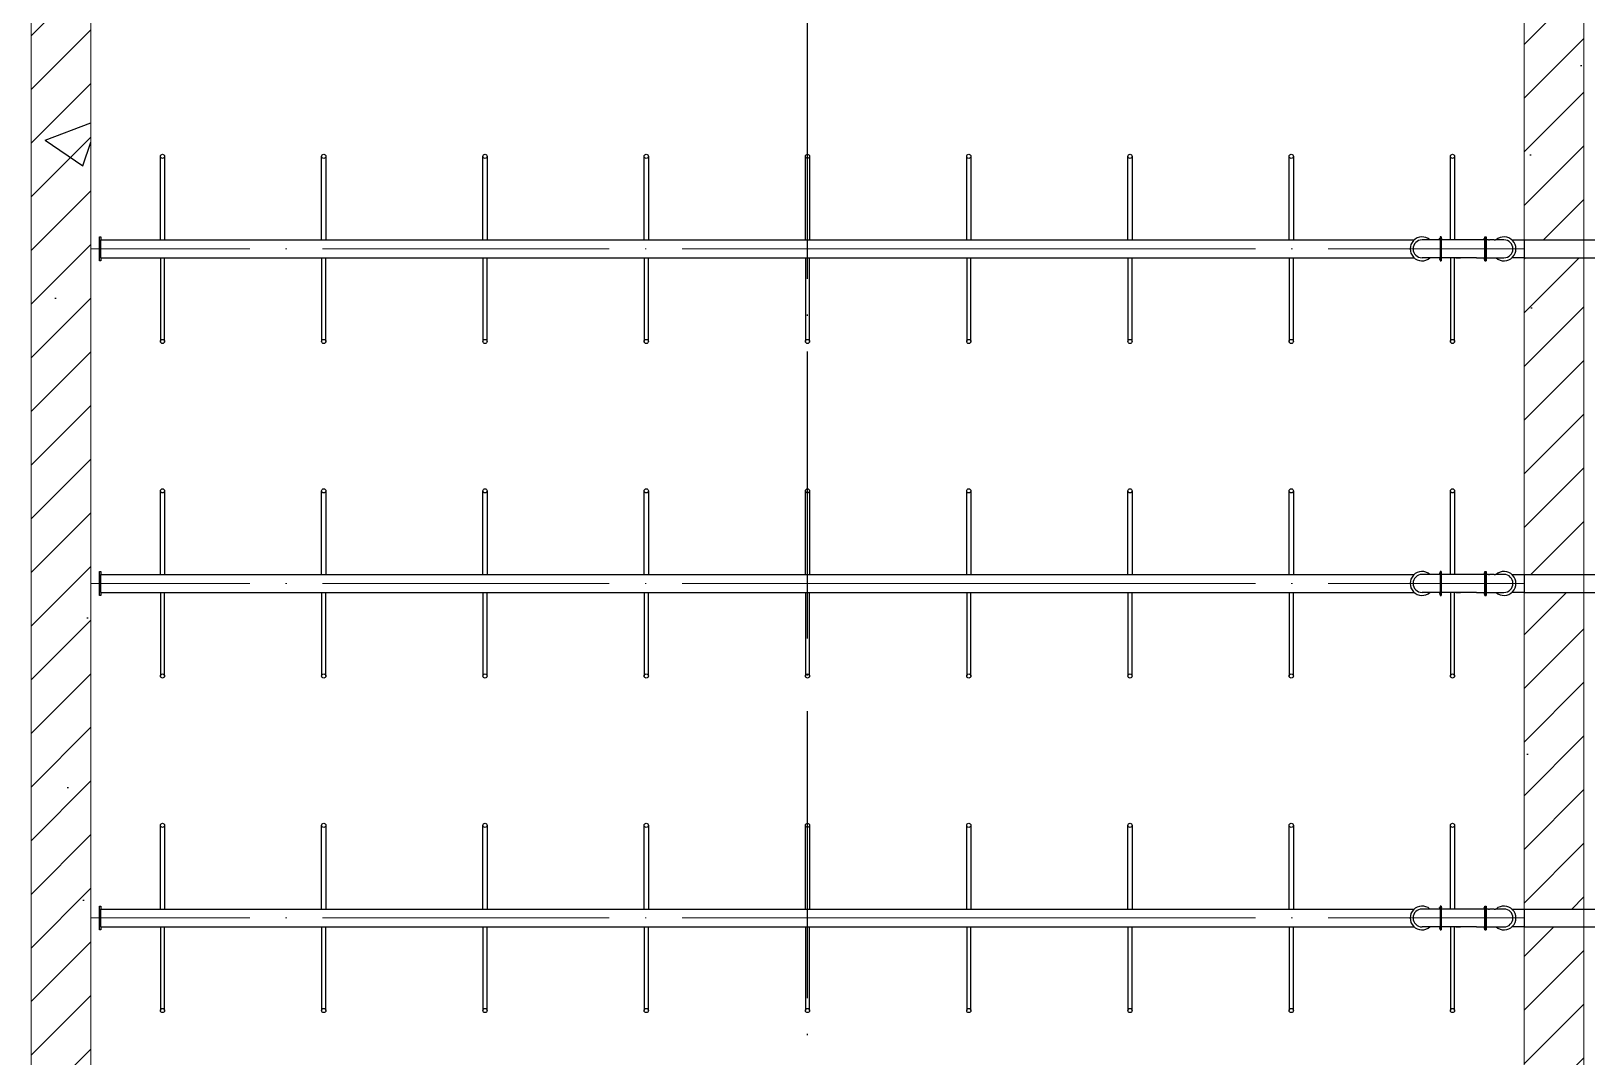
# Model space of a CAD drawing. Header units: millimetres. Extents: x 279 to 2876, y -494 to 1800.
# Drawn here: x 865.6 to 995.8, y 247.8 to 333.7 of the extents above; entities that cross this region are included whole.
import ezdxf

# ---------------------------------------------------------------- set-up
doc = ezdxf.new("R2010")
doc.units = ezdxf.units.MM
doc.linetypes.add('ACAD_ISO04W100', pattern=[30, 24, -3, 0, -3])
doc.layers.add('图层1', color=1, linetype='Continuous', lineweight=25, plot=False)
doc.layers.add('图层2', color=5, linetype='Continuous', lineweight=25, plot=False)
doc.layers.add('图层3', color=2, linetype='Continuous')
pattern_1 = [(45, (155.4213, -677.7282), (-2.245064, 2.245064), [])]

msp = doc.modelspace()

# ---------------------------------------------------------------- hatches: boundary and pattern name
at = {"layer": '图层3'}
h = msp.add_hatch(dxfattribs=at)
h.set_pattern_fill('ANSI31', color=256, style=0)
h.set_pattern_definition(pattern_1)
h.paths.add_polyline_path([(870.56581, 402.43685), (870.56581, 412.43685), (929.06581, 412.43685), (929.06581, 417.43685), (865.56581, 417.43685), (865.56581, 412.43685), (865.56581, 402.43685), (865.56581, 157.43685), (878.56581, 157.43685), (878.56581, 162.43685), (870.56581, 162.43685)])
h.paths.add_polyline_path([(882.56581, 162.43685), (882.56581, 157.43685), (929.06581, 157.43685), (929.06581, 162.43685)])
h.paths.add_polyline_path([(978.56581, 157.43685), (978.56581, 162.43685), (932.06581, 162.43685), (932.06581, 157.43685)])
h.paths.add_polyline_path([(995.56581, 172.43685), (995.56581, 174.68685), (990.56581, 174.68685), (990.56581, 162.43685), (982.56581, 162.43685), (982.56581, 157.43685), (995.56581, 157.43685), (995.56581, 162.43685)])
h.paths.add_polyline_path([(995.56581, 202.68685), (990.56581, 202.68685), (990.56581, 176.18685), (995.56581, 176.18685)])
h.paths.add_polyline_path([(995.56581, 230.68685), (990.56581, 230.68685), (990.56581, 204.18685), (995.56581, 204.18685)])
h.paths.add_polyline_path([(990.56581, 412.43685), (990.56581, 407.43685), (990.56581, 402.43685), (990.56581, 400.18685), (995.56581, 400.18685), (995.56581, 417.43685), (932.06581, 417.43685), (932.06581, 412.43685)])
h.paths.add_polyline_path([(995.56581, 398.68685), (990.56581, 398.68685), (990.56581, 372.18685), (995.56581, 372.18685)])
h.paths.add_polyline_path([(995.56581, 370.68685), (990.56581, 370.68685), (990.56581, 344.18685), (995.56581, 344.18685)])
h.paths.add_polyline_path([(995.56581, 342.68685), (990.56581, 342.68685), (990.56581, 316.18685), (995.56581, 316.18685)])
h.paths.add_polyline_path([(995.56581, 314.68685), (990.56581, 314.68685), (990.56581, 288.18685), (995.56581, 288.18685)])
h.paths.add_polyline_path([(995.56581, 258.68685), (990.56581, 258.68685), (990.56581, 232.18685), (995.56581, 232.18685)])
h = msp.add_hatch(dxfattribs=at)
h.set_pattern_fill('AR-CONC', color=256, scale=0.25, style=0)
h.set_pattern_definition([(50, (155.42, -677.73), (45.5462, -3.9848), [4.7625, -52.3875]), (355, (155.42, -677.73), (-8.8107, 47.7642), [3.81, -41.91]), (100.451, (159.217, -678.06), (36.7356, 43.7792), [4.0475, -44.5225]), (46.184, (155.42, -665.03), (67.7698, -10.5106), [7.1437, -78.5812]), (96.6356, (161.07, -665.904), (59.351, 61.8564), [6.0713, -66.7837]), (351.184, (155.42, -665.03), (59.351, 61.8563), [5.715, -62.865]), (21, (161.77, -668.203), (37.9037, -25.5664), [4.7625, -52.3875]), (326, (161.77, -668.203), (15.4505, 46.047), [3.81, -41.91]), (71.4514, (164.93, -670.334), (53.3541, 20.4807), [4.0475, -44.5225]), (37.5, (155.421, -677.728), (0.77215, 21.13876), [0, -41.402, 0, -42.545, 0, -42.06875]), (7.5, (155.421, -677.728), (16.7049, 25.04514), [0, -24.257, 0, -40.4495, 0, -16.03375]), (327.5, (141.26, -677.728), (33.89765, -1.43219), [0, -15.875, 0, -49.53, 0, -65.7225]), (317.5, (134.91, -677.728), (37.0323, 6.3566), [0, -20.6375, 0, -32.893, 0, -46.6725])])
h.paths.add_polyline_path([(870.56581, 402.43685), (870.56581, 412.43685), (929.06581, 412.43685), (929.06581, 417.43685), (865.56581, 417.43685), (865.56581, 412.43685), (865.56581, 402.43685), (865.56581, 157.43685), (878.56581, 157.43685), (878.56581, 162.43685), (870.56581, 162.43685)])
h.paths.add_polyline_path([(929.06581, 162.43685), (882.56581, 162.43685), (882.56581, 157.43685), (929.06581, 157.43685)])
h.paths.add_polyline_path([(978.56581, 157.43685), (978.56581, 162.43685), (932.06581, 162.43685), (932.06581, 157.43685)])
h.paths.add_polyline_path([(995.56581, 162.43685), (995.56581, 172.43685), (995.56581, 174.68685), (990.56581, 174.68685), (990.56581, 162.43685), (982.56581, 162.43685), (982.56581, 157.43685), (995.56581, 157.43685)])
h.paths.add_polyline_path([(995.56581, 202.68685), (990.56581, 202.68685), (990.56581, 176.18685), (995.56581, 176.18685)])
h.paths.add_polyline_path([(995.56581, 230.68685), (990.56581, 230.68685), (990.56581, 204.18685), (995.56581, 204.18685)])
h.paths.add_polyline_path([(995.56581, 258.68685), (990.56581, 258.68685), (990.56581, 232.18685), (995.56581, 232.18685)])
h.paths.add_polyline_path([(990.56581, 412.43685), (990.56581, 407.43685), (990.56581, 402.43685), (990.56581, 400.18685), (995.56581, 400.18685), (995.56581, 417.43685), (932.06581, 417.43685), (932.06581, 412.43685)])
h.paths.add_polyline_path([(990.56581, 372.18685), (995.56581, 372.18685), (995.56581, 398.68685), (990.56581, 398.68685)])
h.paths.add_polyline_path([(990.56581, 344.18685), (995.56581, 344.18685), (995.56581, 370.68685), (990.56581, 370.68685)])
h.paths.add_polyline_path([(990.56581, 316.18685), (995.56581, 316.18685), (995.56581, 342.68685), (990.56581, 342.68685)])
h.paths.add_polyline_path([(990.56581, 288.18685), (995.56581, 288.18685), (995.56581, 314.68685), (990.56581, 314.68685)])
h.paths.add_polyline_path([(990.56581, 260.18685), (995.56581, 260.18685), (995.56581, 286.68685), (990.56581, 286.68685)])
h = msp.add_hatch(dxfattribs=at)
h.set_pattern_fill('ANSI31', color=256, style=0)
h.set_pattern_definition(pattern_1)
h.paths.add_polyline_path([(995.56581, 286.68685), (990.56581, 286.68685), (990.56581, 260.18685), (995.56581, 260.18685)])

# ---------------------------------------------------------------- linework, layer by layer
at = {"lineweight": 0}
for p, q in [((995.56581, 167.43685), (995.56581, 417.43685)), ((995.56581, 167.43685), (995.56581, 417.43685)), ((865.56581, 157.43685), (865.56581, 407.43685)), ((870.56581, 402.43685), (870.56581, 162.43685)), ((990.56581, 162.43685), (990.56581, 402.43685))]:
    msp.add_line(p, q, dxfattribs=at)
at = {"linetype": 'ACAD_ISO04W100'}
msp.add_line((930.56581, 162.43685), (930.56581, 412.43685), dxfattribs=at)
at = {"linetype": 'ACAD_ISO04W100', "lineweight": 0}
for p, q in [((944.06581, 315.43685), (870.56581, 315.43685)), ((944.06581, 315.43685), (990.56581, 315.43685)), ((944.06581, 287.43685), (870.56581, 287.43685)), ((944.06581, 287.43685), (990.56581, 287.43685)), ((944.06581, 259.43685), (870.56581, 259.43685)), ((944.06581, 259.43685), (990.56581, 259.43685))]:
    msp.add_line(p, q, dxfattribs=at)
at = {"layer": '图层1'}
for p, q in [((986.56581, 316.18685), (982.01857, 316.18685)), ((983.47548, 316.28685), (983.47548, 316.30685)), ((983.47548, 316.30685), (983.50048, 316.30685)), ((983.50048, 316.28685), (983.47548, 316.28685)), ((983.50048, 316.30685), (983.50048, 316.32685)), ((983.50048, 316.32685), (983.51048, 316.32685)), ((983.50048, 316.30685), (983.50048, 316.28685)), ((983.50048, 316.28685), (983.50048, 316.26685)), ((983.50048, 316.26685), (983.51048, 316.26685)), ((983.51048, 316.32685), (983.51048, 316.30685)), ((983.51048, 316.30685), (983.52548, 316.30685)), ((983.51048, 316.28685), (983.51048, 316.30685)), ((983.52548, 316.28685), (983.51048, 316.28685)), ((983.51048, 316.26685), (983.51048, 316.28685)), ((983.62548, 316.43685), (983.52548, 316.43685)), ((983.52548, 316.43685), (983.52548, 314.72814)), ((983.52548, 316.43685), (983.52548, 314.43545)), ((983.52548, 316.43685), (983.62548, 316.43685)), ((983.52548, 316.28685), (983.52548, 316.18685)), ((983.62548, 316.28685), (983.62548, 316.43685)), ((983.62548, 316.43685), (983.62548, 314.43545)), ((983.62548, 316.30685), (983.64548, 316.30685)), ((983.62548, 316.18685), (983.62548, 316.28685)), ((983.64548, 316.28685), (983.62548, 316.28685)), ((983.62548, 314.43685), (983.62548, 316.18685)), ((983.64548, 316.30685), (983.64548, 316.28685)), ((986.96581, 316.18685), (986.56581, 316.18685)), ((987.56581, 316.18685), (986.96581, 316.18685)), ((987.22092, 316.28685), (987.22092, 316.30685)), ((987.22092, 316.30685), (987.24592, 316.30685)), ((987.24592, 316.28685), (987.22092, 316.28685)), ((987.24592, 316.30685), (987.24592, 316.32685)), ((987.24592, 316.32685), (987.25592, 316.32685)), ((987.24592, 316.30685), (987.24592, 316.28685)), ((987.24592, 316.28685), (987.24592, 316.26685)), ((987.24592, 316.26685), (987.25592, 316.26685)), ((987.25592, 316.32685), (987.25592, 316.30685)), ((987.25592, 316.30685), (987.27092, 316.30685)), ((987.25592, 316.28685), (987.25592, 316.30685)), ((987.27092, 316.28685), (987.25592, 316.28685)), ((987.25592, 316.26685), (987.25592, 316.28685)), ((987.27092, 316.18685), (987.27092, 316.43685)), ((987.27092, 316.43685), (987.37092, 316.43685)), ((987.27092, 316.43685), (987.27092, 314.43545)), ((987.27092, 316.43685), (987.37092, 316.43685)), ((987.27092, 316.28685), (987.27092, 316.18685)), ((987.27092, 314.43685), (987.27092, 316.18685)), ((987.37092, 316.43685), (987.37092, 316.18685)), ((987.37092, 316.43685), (987.37092, 314.43545)), ((987.37092, 316.30685), (987.39092, 316.30685)), ((987.39092, 316.28685), (987.37092, 316.28685)), ((987.37092, 314.68685), (987.37092, 316.18685)), ((987.39092, 316.30685), (987.39092, 316.28685)), ((987.56581, 316.18685), (987.66581, 316.18685)), ((988.06581, 316.18685), (987.66581, 316.18685)), ((988.06581, 316.18685), (988.16581, 316.18685)), ((988.87599, 316.18685), (988.16581, 316.18685)), ((989.53743, 316.18685), (989.56581, 316.18685)), ((989.56581, 316.18685), (990.56581, 316.18685)), ((990.56581, 316.18685), (990.56581, 314.68685)), ((986.56581, 314.68685), (982.01857, 314.68685)), ((983.50048, 314.58545), (983.47548, 314.58545)), ((983.47548, 314.58545), (983.47548, 314.56545)), ((983.47548, 314.56545), (983.50048, 314.56545)), ((983.50048, 314.58545), (983.50048, 314.60545)), ((983.50048, 314.60545), (983.51048, 314.60545)), ((983.50048, 314.56545), (983.50048, 314.58545)), ((983.50048, 314.56545), (983.50048, 314.54545)), ((983.50048, 314.54545), (983.51048, 314.54545)), ((983.51048, 314.60545), (983.51048, 314.58545)), ((983.52548, 314.58545), (983.51048, 314.58545)), ((983.51048, 314.58545), (983.51048, 314.56545)), ((983.51048, 314.56545), (983.52548, 314.56545)), ((983.51048, 314.54545), (983.51048, 314.56545)), ((983.52548, 314.72814), (983.52548, 314.68685)), ((983.52548, 314.68685), (983.52548, 314.43685)), ((983.52548, 314.43685), (983.62548, 314.43685)), ((983.52548, 314.43545), (983.62548, 314.43545)), ((983.64548, 314.58545), (983.62548, 314.58545)), ((983.62548, 314.56545), (983.64548, 314.56545)), ((983.64548, 314.56545), (983.64548, 314.58545)), ((986.56581, 314.68685), (986.96581, 314.68685)), ((986.96581, 314.68685), (987.56581, 314.68685)), ((987.24592, 314.58545), (987.22092, 314.58545)), ((987.22092, 314.58545), (987.22092, 314.56545)), ((987.22092, 314.56545), (987.24592, 314.56545)), ((987.24592, 314.58545), (987.24592, 314.60545)), ((987.24592, 314.60545), (987.25592, 314.60545)), ((987.24592, 314.56545), (987.24592, 314.58545)), ((987.24592, 314.56545), (987.24592, 314.54545)), ((987.24592, 314.54545), (987.25592, 314.54545)), ((987.25592, 314.60545), (987.25592, 314.58545)), ((987.27092, 314.58545), (987.25592, 314.58545)), ((987.25592, 314.58545), (987.25592, 314.56545)), ((987.25592, 314.56545), (987.27092, 314.56545)), ((987.25592, 314.54545), (987.25592, 314.56545)), ((987.27092, 314.68685), (987.27092, 314.43685)), ((987.37092, 314.43685), (987.27092, 314.43685)), ((987.27092, 314.43685), (987.37092, 314.43685)), ((987.27092, 314.43545), (987.37092, 314.43545)), ((987.37092, 314.68685), (987.37092, 314.43685)), ((987.37092, 314.43685), (987.37092, 314.68685)), ((987.39092, 314.58545), (987.37092, 314.58545)), ((987.37092, 314.56545), (987.39092, 314.56545)), ((987.39092, 314.56545), (987.39092, 314.58545)), ((987.56581, 314.68685), (987.66581, 314.68685)), ((987.66581, 314.68685), (988.06581, 314.68685)), ((988.06581, 314.68685), (988.16581, 314.68685)), ((988.16581, 314.68685), (988.86581, 314.68685)), ((989.56581, 314.68685), (989.53743, 314.68685)), ((990.56581, 314.68685), (989.56581, 314.68685)), ((986.56581, 288.18685), (982.01857, 288.18685)), ((983.47548, 288.28685), (983.47548, 288.30685)), ((983.47548, 288.30685), (983.50048, 288.30685)), ((983.50048, 288.28685), (983.47548, 288.28685)), ((983.50048, 288.30685), (983.50048, 288.32685)), ((983.50048, 288.32685), (983.51048, 288.32685)), ((983.50048, 288.30685), (983.50048, 288.28685)), ((983.50048, 288.28685), (983.50048, 288.26685)), ((983.50048, 288.26685), (983.51048, 288.26685)), ((983.51048, 288.32685), (983.51048, 288.30685)), ((983.51048, 288.30685), (983.52548, 288.30685)), ((983.51048, 288.28685), (983.51048, 288.30685)), ((983.52548, 288.28685), (983.51048, 288.28685)), ((983.51048, 288.26685), (983.51048, 288.28685)), ((983.62548, 288.43685), (983.52548, 288.43685)), ((983.52548, 288.43685), (983.52548, 286.72814)), ((983.52548, 288.43685), (983.52548, 286.43545)), ((983.52548, 288.43685), (983.62548, 288.43685)), ((983.52548, 288.28685), (983.52548, 288.18685)), ((983.62548, 288.28685), (983.62548, 288.43685)), ((983.62548, 288.43685), (983.62548, 286.43545)), ((983.62548, 288.30685), (983.64548, 288.30685)), ((983.62548, 288.18685), (983.62548, 288.28685)), ((983.64548, 288.28685), (983.62548, 288.28685)), ((983.62548, 286.43685), (983.62548, 288.18685)), ((983.64548, 288.30685), (983.64548, 288.28685)), ((986.96581, 288.18685), (986.56581, 288.18685)), ((987.56581, 288.18685), (986.96581, 288.18685)), ((987.22092, 288.28685), (987.22092, 288.30685)), ((987.22092, 288.30685), (987.24592, 288.30685)), ((987.24592, 288.28685), (987.22092, 288.28685)), ((987.24592, 288.30685), (987.24592, 288.32685)), ((987.24592, 288.32685), (987.25592, 288.32685)), ((987.24592, 288.30685), (987.24592, 288.28685)), ((987.24592, 288.28685), (987.24592, 288.26685)), ((987.24592, 288.26685), (987.25592, 288.26685)), ((987.25592, 288.32685), (987.25592, 288.30685)), ((987.25592, 288.30685), (987.27092, 288.30685)), ((987.25592, 288.28685), (987.25592, 288.30685)), ((987.27092, 288.28685), (987.25592, 288.28685)), ((987.25592, 288.26685), (987.25592, 288.28685)), ((987.27092, 288.18685), (987.27092, 288.43685)), ((987.27092, 288.43685), (987.37092, 288.43685)), ((987.27092, 288.43685), (987.27092, 286.43545)), ((987.27092, 288.43685), (987.37092, 288.43685)), ((987.27092, 288.28685), (987.27092, 288.18685)), ((987.27092, 286.43685), (987.27092, 288.18685)), ((987.37092, 288.43685), (987.37092, 288.18685)), ((987.37092, 288.43685), (987.37092, 286.43545)), ((987.37092, 288.30685), (987.39092, 288.30685)), ((987.39092, 288.28685), (987.37092, 288.28685)), ((987.37092, 286.68685), (987.37092, 288.18685)), ((987.39092, 288.30685), (987.39092, 288.28685)), ((987.56581, 288.18685), (987.66581, 288.18685)), ((988.06581, 288.18685), (987.66581, 288.18685)), ((988.06581, 288.18685), (988.16581, 288.18685)), ((988.87599, 288.18685), (988.16581, 288.18685)), ((989.53743, 288.18685), (989.56581, 288.18685)), ((989.56581, 288.18685), (990.56581, 288.18685)), ((990.56581, 288.18685), (990.56581, 286.68685)), ((986.56581, 286.68685), (982.01857, 286.68685)), ((983.50048, 286.58545), (983.47548, 286.58545)), ((983.47548, 286.58545), (983.47548, 286.56545)), ((983.47548, 286.56545), (983.50048, 286.56545)), ((983.50048, 286.58545), (983.50048, 286.60545)), ((983.50048, 286.60545), (983.51048, 286.60545)), ((983.50048, 286.56545), (983.50048, 286.58545)), ((983.50048, 286.56545), (983.50048, 286.54545)), ((983.51048, 286.60545), (983.51048, 286.58545)), ((983.52548, 286.58545), (983.51048, 286.58545)), ((983.51048, 286.58545), (983.51048, 286.56545)), ((983.51048, 286.56545), (983.52548, 286.56545)), ((983.51048, 286.54545), (983.51048, 286.56545)), ((983.52548, 286.72814), (983.52548, 286.68685)), ((983.52548, 286.68685), (983.52548, 286.43685)), ((983.64548, 286.58545), (983.62548, 286.58545)), ((983.62548, 286.56545), (983.64548, 286.56545)), ((983.64548, 286.56545), (983.64548, 286.58545)), ((986.56581, 286.68685), (986.96581, 286.68685)), ((986.96581, 286.68685), (987.56581, 286.68685)), ((987.24592, 286.58545), (987.22092, 286.58545)), ((987.22092, 286.58545), (987.22092, 286.56545)), ((987.22092, 286.56545), (987.24592, 286.56545)), ((987.24592, 286.58545), (987.24592, 286.60545)), ((987.24592, 286.60545), (987.25592, 286.60545)), ((987.24592, 286.56545), (987.24592, 286.58545)), ((987.24592, 286.56545), (987.24592, 286.54545)), ((987.25592, 286.60545), (987.25592, 286.58545)), ((987.27092, 286.58545), (987.25592, 286.58545)), ((987.25592, 286.58545), (987.25592, 286.56545)), ((987.25592, 286.56545), (987.27092, 286.56545)), ((987.25592, 286.54545), (987.25592, 286.56545)), ((987.27092, 286.68685), (987.27092, 286.43685)), ((987.37092, 286.68685), (987.37092, 286.43685)), ((987.37092, 286.43685), (987.37092, 286.68685)), ((987.39092, 286.58545), (987.37092, 286.58545)), ((987.37092, 286.56545), (987.39092, 286.56545)), ((987.39092, 286.56545), (987.39092, 286.58545)), ((987.56581, 286.68685), (987.66581, 286.68685)), ((987.66581, 286.68685), (988.06581, 286.68685)), ((988.06581, 286.68685), (988.16581, 286.68685)), ((988.16581, 286.68685), (988.86581, 286.68685)), ((989.56581, 286.68685), (989.53743, 286.68685)), ((990.56581, 286.68685), (989.56581, 286.68685)), ((983.50048, 286.54545), (983.51048, 286.54545)), ((983.52548, 286.43685), (983.62548, 286.43685)), ((983.52548, 286.43545), (983.62548, 286.43545)), ((987.24592, 286.54545), (987.25592, 286.54545)), ((987.37092, 286.43685), (987.27092, 286.43685)), ((987.27092, 286.43685), (987.37092, 286.43685)), ((987.27092, 286.43545), (987.37092, 286.43545)), ((986.56581, 260.18685), (982.01857, 260.18685)), ((983.47548, 260.28685), (983.47548, 260.30685)), ((983.47548, 260.30685), (983.50048, 260.30685)), ((983.50048, 260.28685), (983.47548, 260.28685)), ((983.50048, 260.30685), (983.50048, 260.32685)), ((983.50048, 260.32685), (983.51048, 260.32685)), ((983.50048, 260.30685), (983.50048, 260.28685)), ((983.50048, 260.28685), (983.50048, 260.26685)), ((983.50048, 260.26685), (983.51048, 260.26685)), ((983.51048, 260.32685), (983.51048, 260.30685)), ((983.51048, 260.30685), (983.52548, 260.30685)), ((983.51048, 260.28685), (983.51048, 260.30685)), ((983.52548, 260.28685), (983.51048, 260.28685)), ((983.51048, 260.26685), (983.51048, 260.28685)), ((983.62548, 260.43685), (983.52548, 260.43685)), ((983.52548, 260.43685), (983.52548, 258.72814)), ((983.52548, 260.43685), (983.52548, 258.43545)), ((983.52548, 260.43685), (983.62548, 260.43685)), ((983.52548, 260.28685), (983.52548, 260.18685)), ((983.62548, 260.28685), (983.62548, 260.43685)), ((983.62548, 260.43685), (983.62548, 258.43545)), ((983.62548, 260.30685), (983.64548, 260.30685)), ((983.62548, 260.18685), (983.62548, 260.28685)), ((983.64548, 260.28685), (983.62548, 260.28685)), ((983.62548, 258.43685), (983.62548, 260.18685)), ((983.64548, 260.30685), (983.64548, 260.28685)), ((986.96581, 260.18685), (986.56581, 260.18685)), ((987.56581, 260.18685), (986.96581, 260.18685)), ((987.22092, 260.28685), (987.22092, 260.30685)), ((987.22092, 260.30685), (987.24592, 260.30685)), ((987.24592, 260.28685), (987.22092, 260.28685)), ((987.24592, 260.30685), (987.24592, 260.32685)), ((987.24592, 260.32685), (987.25592, 260.32685)), ((987.24592, 260.30685), (987.24592, 260.28685)), ((987.24592, 260.28685), (987.24592, 260.26685)), ((987.24592, 260.26685), (987.25592, 260.26685)), ((987.25592, 260.32685), (987.25592, 260.30685)), ((987.25592, 260.30685), (987.27092, 260.30685)), ((987.25592, 260.28685), (987.25592, 260.30685)), ((987.27092, 260.28685), (987.25592, 260.28685)), ((987.25592, 260.26685), (987.25592, 260.28685)), ((987.27092, 260.18685), (987.27092, 260.43685)), ((987.27092, 260.43685), (987.37092, 260.43685)), ((987.27092, 260.43685), (987.27092, 258.43545)), ((987.27092, 260.43685), (987.37092, 260.43685)), ((987.27092, 260.28685), (987.27092, 260.18685)), ((987.27092, 258.43685), (987.27092, 260.18685)), ((987.37092, 260.43685), (987.37092, 260.18685)), ((987.37092, 260.43685), (987.37092, 258.43545)), ((987.37092, 260.30685), (987.39092, 260.30685)), ((987.39092, 260.28685), (987.37092, 260.28685)), ((987.37092, 258.68685), (987.37092, 260.18685)), ((987.39092, 260.30685), (987.39092, 260.28685)), ((987.56581, 260.18685), (987.66581, 260.18685)), ((988.06581, 260.18685), (987.66581, 260.18685)), ((988.06581, 260.18685), (988.16581, 260.18685)), ((988.87599, 260.18685), (988.16581, 260.18685)), ((989.53743, 260.18685), (989.56581, 260.18685)), ((989.56581, 260.18685), (990.56581, 260.18685)), ((990.56581, 260.18685), (990.56581, 258.68685)), ((986.56581, 258.68685), (982.01857, 258.68685)), ((983.50048, 258.58545), (983.47548, 258.58545)), ((983.47548, 258.58545), (983.47548, 258.56545)), ((983.47548, 258.56545), (983.50048, 258.56545)), ((983.50048, 258.58545), (983.50048, 258.60545)), ((983.50048, 258.60545), (983.51048, 258.60545)), ((983.50048, 258.56545), (983.50048, 258.58545)), ((983.50048, 258.56545), (983.50048, 258.54545)), ((983.50048, 258.54545), (983.51048, 258.54545)), ((983.51048, 258.60545), (983.51048, 258.58545)), ((983.52548, 258.58545), (983.51048, 258.58545)), ((983.51048, 258.58545), (983.51048, 258.56545)), ((983.51048, 258.56545), (983.52548, 258.56545)), ((983.51048, 258.54545), (983.51048, 258.56545)), ((983.52548, 258.72814), (983.52548, 258.68685)), ((983.52548, 258.68685), (983.52548, 258.43685)), ((983.52548, 258.43685), (983.62548, 258.43685)), ((983.52548, 258.43545), (983.62548, 258.43545)), ((983.64548, 258.58545), (983.62548, 258.58545)), ((983.62548, 258.56545), (983.64548, 258.56545)), ((983.64548, 258.56545), (983.64548, 258.58545)), ((986.56581, 258.68685), (986.96581, 258.68685)), ((986.96581, 258.68685), (987.56581, 258.68685)), ((987.24592, 258.58545), (987.22092, 258.58545)), ((987.22092, 258.58545), (987.22092, 258.56545)), ((987.22092, 258.56545), (987.24592, 258.56545)), ((987.24592, 258.58545), (987.24592, 258.60545)), ((987.24592, 258.60545), (987.25592, 258.60545)), ((987.24592, 258.56545), (987.24592, 258.58545)), ((987.24592, 258.56545), (987.24592, 258.54545)), ((987.24592, 258.54545), (987.25592, 258.54545)), ((987.25592, 258.60545), (987.25592, 258.58545)), ((987.27092, 258.58545), (987.25592, 258.58545)), ((987.25592, 258.58545), (987.25592, 258.56545)), ((987.25592, 258.56545), (987.27092, 258.56545)), ((987.25592, 258.54545), (987.25592, 258.56545)), ((987.27092, 258.68685), (987.27092, 258.43685)), ((987.37092, 258.43685), (987.27092, 258.43685)), ((987.27092, 258.43685), (987.37092, 258.43685)), ((987.27092, 258.43545), (987.37092, 258.43545)), ((987.37092, 258.68685), (987.37092, 258.43685)), ((987.37092, 258.43685), (987.37092, 258.68685)), ((987.39092, 258.58545), (987.37092, 258.58545)), ((987.37092, 258.56545), (987.39092, 258.56545)), ((987.39092, 258.56545), (987.39092, 258.58545)), ((987.56581, 258.68685), (987.66581, 258.68685)), ((987.66581, 258.68685), (988.06581, 258.68685)), ((988.06581, 258.68685), (988.16581, 258.68685)), ((988.16581, 258.68685), (988.86581, 258.68685)), ((989.56581, 258.68685), (989.53743, 258.68685)), ((990.56581, 258.68685), (989.56581, 258.68685))]:
    msp.add_line(p, q, dxfattribs=at)
for centre, radius, start, end in [((982.01857, 315.43685), 1, 48.5903779, 311.4096221), ((982.01857, 315.43685), 0.75, 90, 270), ((988.87599, 315.43685), 1, 228.5903779, 131.4096221), ((988.87599, 315.43685), 0.75, 270, 90), ((982.01857, 287.43685), 1, 48.5903779, 311.4096221), ((982.01857, 287.43685), 0.75, 90, 270), ((988.87599, 287.43685), 1, 228.5903779, 131.4096221), ((988.87599, 287.43685), 0.75, 270, 90), ((982.01857, 259.43685), 1, 48.5903779, 311.4096221), ((982.01857, 259.43685), 0.75, 90, 270), ((988.87599, 259.43685), 1, 228.5903779, 131.4096221), ((988.87599, 259.43685), 0.75, 270, 90)]:
    msp.add_arc(centre, radius, start, end, dxfattribs=at)
at = {"layer": '图层2'}
for p, q in [((876.39081, 316.18685), (876.39081, 323.18685)), ((876.74081, 323.18685), (876.74081, 316.18685)), ((889.89081, 316.18685), (889.89081, 323.18685)), ((890.24081, 323.18685), (890.24081, 316.18685)), ((903.39081, 316.18685), (903.39081, 323.18685)), ((903.74081, 323.18685), (903.74081, 316.18685)), ((916.89081, 316.18685), (916.89081, 323.18685)), ((917.24081, 323.18685), (917.24081, 316.18685)), ((930.39081, 316.18685), (930.39081, 323.18685)), ((930.74081, 323.18685), (930.74081, 316.18685)), ((943.89081, 316.18685), (943.89081, 323.18685)), ((944.24081, 323.18685), (944.24081, 316.18685)), ((957.39081, 316.18685), (957.39081, 323.18685)), ((957.74081, 323.18685), (957.74081, 316.18685)), ((970.89081, 316.18685), (970.89081, 323.18685)), ((971.24081, 323.18685), (971.24081, 316.18685)), ((984.39081, 316.18685), (984.39081, 323.18685)), ((984.74081, 323.18685), (984.74081, 316.18685)), ((871.29081, 316.18685), (871.29081, 316.43685)), ((871.29081, 316.43685), (871.39081, 316.43685)), ((871.29081, 314.43685), (871.29081, 316.18685)), ((871.39081, 316.43685), (871.39081, 316.18685)), ((871.39081, 314.68685), (871.39081, 316.18685)), ((871.39081, 316.18685), (981.35713, 316.18685)), ((990.56581, 316.18685), (996.56586, 316.18685)), ((871.39081, 314.43685), (871.29081, 314.43685)), ((871.39081, 314.68685), (871.39081, 314.43685)), ((871.39081, 314.68685), (981.35713, 314.68685)), ((876.39081, 314.68685), (876.39081, 307.68685)), ((876.74081, 307.68685), (876.74081, 314.68685)), ((889.89081, 314.68685), (889.89081, 307.68685)), ((890.24081, 307.68685), (890.24081, 314.68685)), ((903.39081, 314.68685), (903.39081, 307.68685)), ((903.74081, 307.68685), (903.74081, 314.68685)), ((916.89081, 314.68685), (916.89081, 307.68685)), ((917.24081, 307.68685), (917.24081, 314.68685)), ((930.39081, 314.68685), (930.39081, 307.68685)), ((930.74081, 307.68685), (930.74081, 314.68685)), ((943.89081, 314.68685), (943.89081, 307.68685)), ((944.24081, 307.68685), (944.24081, 314.68685)), ((957.39081, 314.68685), (957.39081, 307.68685)), ((957.74081, 307.68685), (957.74081, 314.68685)), ((970.89081, 314.68685), (970.89081, 307.68685)), ((971.24081, 307.68685), (971.24081, 314.68685)), ((984.39081, 314.68685), (984.39081, 307.68685)), ((984.74081, 307.68685), (984.74081, 314.68685)), ((984.84081, 314.68685), (985.24081, 314.68685)), ((990.56581, 314.68685), (996.56586, 314.68685)), ((876.39081, 288.18685), (876.39081, 295.18685)), ((876.74081, 295.18685), (876.74081, 288.18685)), ((889.89081, 288.18685), (889.89081, 295.18685)), ((890.24081, 295.18685), (890.24081, 288.18685)), ((903.39081, 288.18685), (903.39081, 295.18685)), ((903.74081, 295.18685), (903.74081, 288.18685)), ((916.89081, 288.18685), (916.89081, 295.18685)), ((917.24081, 295.18685), (917.24081, 288.18685)), ((930.39081, 288.18685), (930.39081, 295.18685)), ((930.74081, 295.18685), (930.74081, 288.18685)), ((943.89081, 288.18685), (943.89081, 295.18685)), ((944.24081, 295.18685), (944.24081, 288.18685)), ((957.39081, 288.18685), (957.39081, 295.18685)), ((957.74081, 295.18685), (957.74081, 288.18685)), ((970.89081, 288.18685), (970.89081, 295.18685)), ((970.89081, 288.18685), (970.89081, 295.18685)), ((971.24081, 295.18685), (971.24081, 288.18685)), ((971.24081, 295.18685), (971.24081, 288.18685)), ((984.39081, 288.18685), (984.39081, 295.18685)), ((984.74081, 295.18685), (984.74081, 288.18685)), ((871.29081, 288.18685), (871.29081, 288.43685)), ((871.29081, 288.43685), (871.39081, 288.43685)), ((871.29081, 286.43685), (871.29081, 288.18685)), ((871.39081, 288.43685), (871.39081, 288.18685)), ((871.39081, 286.68685), (871.39081, 288.18685)), ((871.39081, 288.18685), (981.35713, 288.18685)), ((990.56581, 288.18685), (996.56586, 288.18685)), ((871.39081, 286.68685), (871.39081, 286.43685)), ((871.39081, 286.68685), (981.35713, 286.68685)), ((876.39081, 286.68685), (876.39081, 279.68685)), ((876.74081, 279.68685), (876.74081, 286.68685)), ((889.89081, 286.68685), (889.89081, 279.68685)), ((890.24081, 279.68685), (890.24081, 286.68685)), ((903.39081, 286.68685), (903.39081, 279.68685)), ((903.74081, 279.68685), (903.74081, 286.68685)), ((916.89081, 286.68685), (916.89081, 279.68685)), ((917.24081, 279.68685), (917.24081, 286.68685)), ((930.39081, 286.68685), (930.39081, 279.68685)), ((930.74081, 279.68685), (930.74081, 286.68685)), ((943.89081, 286.68685), (943.89081, 279.68685)), ((944.24081, 279.68685), (944.24081, 286.68685)), ((957.39081, 286.68685), (957.39081, 279.68685)), ((957.74081, 279.68685), (957.74081, 286.68685)), ((970.89081, 286.68685), (970.89081, 279.68685)), ((970.89081, 286.68685), (970.89081, 279.68685)), ((971.24081, 279.68685), (971.24081, 286.68685)), ((971.24081, 279.68685), (971.24081, 286.68685)), ((984.39081, 286.68685), (984.39081, 279.68685)), ((984.74081, 279.68685), (984.74081, 286.68685)), ((984.84081, 286.68685), (985.24081, 286.68685)), ((990.56581, 286.68685), (996.56586, 286.68685)), ((871.39081, 286.43685), (871.29081, 286.43685)), ((876.39081, 260.18685), (876.39081, 267.18685)), ((876.74081, 267.18685), (876.74081, 260.18685)), ((889.89081, 260.18685), (889.89081, 267.18685)), ((890.24081, 267.18685), (890.24081, 260.18685)), ((903.39081, 260.18685), (903.39081, 267.18685)), ((903.74081, 267.18685), (903.74081, 260.18685)), ((916.89081, 260.18685), (916.89081, 267.18685)), ((917.24081, 267.18685), (917.24081, 260.18685)), ((930.39081, 260.18685), (930.39081, 267.18685)), ((930.74081, 267.18685), (930.74081, 260.18685)), ((943.89081, 260.18685), (943.89081, 267.18685)), ((944.24081, 267.18685), (944.24081, 260.18685)), ((957.39081, 260.18685), (957.39081, 267.18685)), ((957.74081, 267.18685), (957.74081, 260.18685)), ((970.89081, 260.18685), (970.89081, 267.18685)), ((970.89081, 260.18685), (970.89081, 267.18685)), ((971.24081, 267.18685), (971.24081, 260.18685)), ((971.24081, 267.18685), (971.24081, 260.18685)), ((984.39081, 260.18685), (984.39081, 267.18685)), ((984.74081, 267.18685), (984.74081, 260.18685)), ((871.29081, 260.18685), (871.29081, 260.43685)), ((871.29081, 260.43685), (871.39081, 260.43685)), ((871.29081, 258.43685), (871.29081, 260.18685)), ((871.39081, 260.43685), (871.39081, 260.18685)), ((871.39081, 258.68685), (871.39081, 260.18685)), ((871.39081, 260.18685), (981.35713, 260.18685)), ((990.56581, 260.18685), (996.56586, 260.18685)), ((871.39081, 258.43685), (871.29081, 258.43685)), ((871.39081, 258.68685), (871.39081, 258.43685)), ((871.39081, 258.68685), (981.35713, 258.68685)), ((876.39081, 258.68685), (876.39081, 251.68685)), ((876.74081, 251.68685), (876.74081, 258.68685)), ((889.89081, 258.68685), (889.89081, 251.68685)), ((890.24081, 251.68685), (890.24081, 258.68685)), ((903.39081, 258.68685), (903.39081, 251.68685)), ((903.74081, 251.68685), (903.74081, 258.68685)), ((916.89081, 258.68685), (916.89081, 251.68685)), ((917.24081, 251.68685), (917.24081, 258.68685)), ((930.39081, 258.68685), (930.39081, 251.68685)), ((930.74081, 251.68685), (930.74081, 258.68685)), ((943.89081, 258.68685), (943.89081, 251.68685)), ((944.24081, 251.68685), (944.24081, 258.68685)), ((957.39081, 258.68685), (957.39081, 251.68685)), ((957.74081, 251.68685), (957.74081, 258.68685)), ((970.89081, 258.68685), (970.89081, 251.68685)), ((970.89081, 258.68685), (970.89081, 251.68685)), ((971.24081, 251.68685), (971.24081, 258.68685)), ((971.24081, 251.68685), (971.24081, 258.68685)), ((984.39081, 258.68685), (984.39081, 251.68685)), ((984.74081, 251.68685), (984.74081, 258.68685)), ((984.84081, 258.68685), (985.24081, 258.68685)), ((990.56581, 258.68685), (996.56586, 258.68685))]:
    msp.add_line(p, q, dxfattribs=at)
for centre in [(876.56581, 323.18685), (890.06581, 323.18685), (903.56581, 323.18685), (917.06581, 323.18685), (930.56581, 323.18685), (944.06581, 323.18685), (957.56581, 323.18685), (971.06581, 323.18685), (971.06581, 323.18685), (984.56581, 323.18685), (984.56581, 323.18685), (876.56581, 307.68685), (890.06581, 307.68685), (903.56581, 307.68685), (917.06581, 307.68685), (930.56581, 307.68685), (944.06581, 307.68685), (957.56581, 307.68685), (971.06581, 307.68685), (971.06581, 307.68685), (984.56581, 307.68685), (984.56581, 307.68685), (876.56581, 295.18685), (890.06581, 295.18685), (903.56581, 295.18685), (917.06581, 295.18685), (930.56581, 295.18685), (944.06581, 295.18685), (957.56581, 295.18685), (971.06581, 295.18685), (971.06581, 295.18685), (984.56581, 295.18685), (984.56581, 295.18685), (876.56581, 279.68685), (890.06581, 279.68685), (903.56581, 279.68685), (917.06581, 279.68685), (930.56581, 279.68685), (944.06581, 279.68685), (957.56581, 279.68685), (971.06581, 279.68685), (971.06581, 279.68685), (984.56581, 279.68685), (984.56581, 279.68685), (876.56581, 267.18685), (890.06581, 267.18685), (903.56581, 267.18685), (917.06581, 267.18685), (930.56581, 267.18685), (944.06581, 267.18685), (957.56581, 267.18685), (971.06581, 267.18685), (971.06581, 267.18685), (984.56581, 267.18685), (984.56581, 267.18685), (876.56581, 251.68685), (890.06581, 251.68685), (903.56581, 251.68685), (917.06581, 251.68685), (930.56581, 251.68685), (944.06581, 251.68685), (957.56581, 251.68685), (971.06581, 251.68685), (971.06581, 251.68685), (984.56581, 251.68685)]:
    msp.add_circle(centre, 0.175, dxfattribs=at)

doc.saveas('drawing.dxf')
